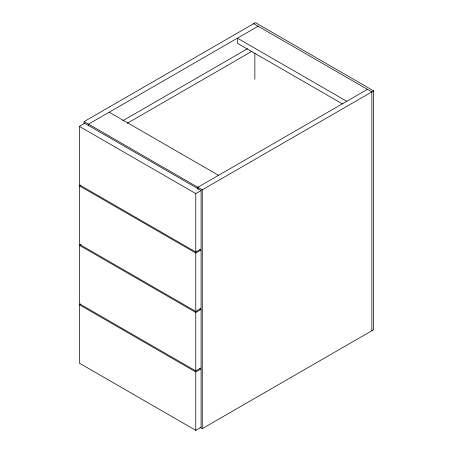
<?xml version="1.0" encoding="UTF-8"?>
<svg xmlns="http://www.w3.org/2000/svg" width="453" height="453" viewBox="0 0 453 453"><rect width="100%" height="100%" fill="white"/><g stroke="black" fill="none" stroke-linecap="round" stroke-linejoin="round"><path stroke-width="0.68" d="M84.088 123.709L84.088 121.591L255.458 22.65L373.64 90.883L373.64 329.705L202.27 428.646L200.056 427.366M79.36 126.364L84.677 123.295L201.092 190.503L201.092 248.929L195.77 252.004L79.36 184.79L79.36 126.364L195.77 193.578L201.092 190.503M258.114 26.234L88.516 124.15L88.516 125.56M122.905 120.674L247.536 48.72M127.338 123.227L251.964 51.274M199.864 249.246L201.092 249.954L201.092 308.38L195.77 311.449L79.36 244.241L79.36 185.815L80.543 185.13M199.864 308.697L201.092 309.405L201.092 367.83L195.77 370.899L79.36 303.691L79.36 245.266L81.132 244.241M367.434 89.349L197.842 187.265L197.842 189.382M84.088 121.591L202.27 189.824L373.64 90.883M199.864 368.147L201.092 368.855L201.092 427.281L195.77 430.35L79.36 363.142L79.36 304.716L80.543 304.031M79.36 185.815L195.77 253.023L201.092 249.954M79.36 245.266L195.77 312.474L201.092 309.405M79.36 304.716L195.77 371.924L201.092 368.855M253.68 23.675L371.868 91.908L371.868 330.73M346.755 101.291L237.434 38.171L237.434 43.29L342.479 103.941M109.201 112.208L218.522 175.322M254.863 53.403L254.863 79.218M202.27 189.824L202.27 428.646M195.77 193.578L195.77 252.004M195.77 253.023L195.77 311.449M195.77 312.474L195.77 370.899M195.77 371.924L195.77 430.35"/></g></svg>
